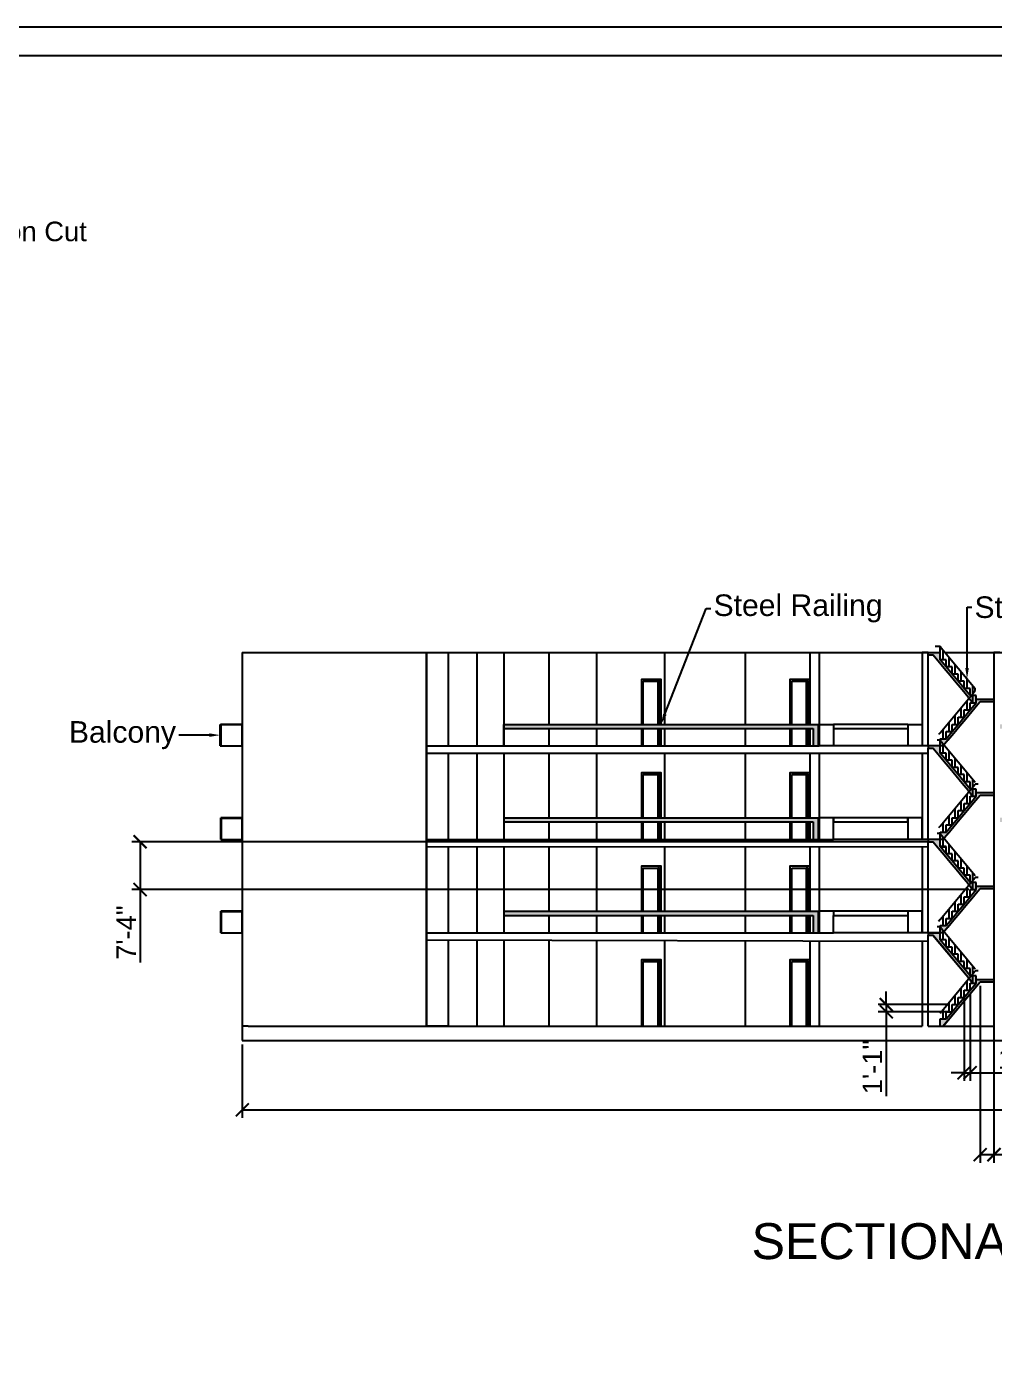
# Model space of a CAD drawing. Header units: inches. Extents: x -24938 to -15053, y -9405 to -790.
# Drawn here: x -19982 to -18201, y -3254 to -790 of the extents above; entities that cross this region are included whole.
import ezdxf
from ezdxf import colors
from ezdxf.entities.mleader import LeaderData, LeaderLine
from ezdxf.math import Vec2, Vec3

# ---------------------------------------------------------------- set-up
doc = ezdxf.new("R2010")
doc.units = ezdxf.units.IN
for name, color, linetype in [('dimension', 10, 'Continuous'), ('doors', 40, 'Continuous'), ('steel', 90, 'Continuous'), ('window', 132, 'Continuous')]:
    doc.layers.add(name, color=color, linetype=linetype)
doc.styles.get("Standard").update_dxf_attribs({"font": 'arial.ttf', "height": 36})
doc.dimstyles.new('ISO-25', dxfattribs={"dimscale": 12, "dimtxt": 2.5, "dimasz": 2, "dimexe": 1.25, "dimexo": 0.625, "dimtad": 1, "dimdec": 0, "dimlunit": 4, "dimtxsty": 'Standard', "dimblk": 'ARCHTICK', "dimcen": 2.5, "dimadec": 0, "dimazin": 0, "dimtfac": 1, "dimtdec": 0, "dimtmove": 0, "dimatfit": 3, "dimldrblk": 'ARCHTICK', "dimfxl": 1, "dimarcsym": 0})

# ---------------------------------------------------------------- blocks, each defined once
blk = doc.blocks.new('_ArchTick')
at = {"color": 0, "linetype": 'ByBlock', "const_width": 0.15}
blk.add_lwpolyline([(-0.5, -0.5), (0.5, 0.5)], dxfattribs=at)
blk = doc.blocks.new('*D50')
at = {"layer": 'Defpoints', "color": 0, "transparency": 16777216}
for p in [(-19585.5, -2655.9), (-16178.2, -2655.9), (-16178.2, -2783.5)]:
    blk.add_point(p, dxfattribs=at)
at = {"layer": 'dimension', "color": 0, "lineweight": -2, "transparency": 16777216}
for p, q in [((-19585.5, -2663.4), (-19585.5, -2798.5)), ((-16178.2, -2663.4), (-16178.2, -2798.5)), ((-19585.5, -2783.5), (-16178.2, -2783.5))]:
    blk.add_line(p, q, dxfattribs=at)
at = {"layer": 'dimension', "color": 0, "lineweight": -2, "transparency": 16777216, "xscale": 24, "yscale": 24, "zscale": 24, "rotation": 180}
blk.add_blockref('_ArchTick', (-19585.5, -2783.5), dxfattribs=at)
at = {"layer": 'dimension', "color": 0, "lineweight": -2, "transparency": 16777216, "xscale": 24, "yscale": 24, "zscale": 24}
blk.add_blockref('_ArchTick', (-16178.2, -2783.5), dxfattribs=at)
at = {"layer": 'dimension', "color": 0, "transparency": 16777216, "insert": (-17881.9, -2757.6), "char_height": 36, "attachment_point": 5}
blk.add_mtext('283\'-11"', dxfattribs=at)
blk = doc.blocks.new('*D57')
at = {"layer": 'Defpoints', "color": 0, "transparency": 16777216}
for p in [(-18256.6, -2563.4), (-18245.6, -2563.4), (-18245.6, -2715.2)]:
    blk.add_point(p, dxfattribs=at)
at = {"layer": 'dimension', "color": 0, "lineweight": -2, "transparency": 16777216}
for p, q in [((-18256.6, -2570.9), (-18256.6, -2730.2)), ((-18245.6, -2570.9), (-18245.6, -2730.2)), ((-18256.6, -2715.2), (-18280.6, -2715.2)), ((-18256.6, -2715.2), (-18245.6, -2715.2)), ((-18245.6, -2715.2), (-18116.6, -2715.2))]:
    blk.add_line(p, q, dxfattribs=at)
at = {"layer": 'dimension', "color": 0, "lineweight": -2, "transparency": 16777216, "xscale": 24, "yscale": 24, "zscale": 24}
blk.add_blockref('_ArchTick', (-18256.6, -2715.2), dxfattribs=at)
at = {"layer": 'dimension', "color": 0, "lineweight": -2, "transparency": 16777216, "xscale": 24, "yscale": 24, "zscale": 24, "rotation": 180}
blk.add_blockref('_ArchTick', (-18245.6, -2715.2), dxfattribs=at)
at = {"layer": 'dimension', "color": 0, "transparency": 16777216, "insert": (-18157.1, -2689.7), "char_height": 36, "attachment_point": 5}
blk.add_mtext('11"', dxfattribs=at)
blk = doc.blocks.new('*D58')
at = {"layer": 'Defpoints', "color": 0, "transparency": 16777216}
for p in [(-18399.8, -2603), (-18278.6, -2589.8), (-18278.6, -2603)]:
    blk.add_point(p, dxfattribs=at)
at = {"layer": 'dimension', "color": 0, "lineweight": -2, "transparency": 16777216}
for p, q in [((-18399.8, -2589.8), (-18399.8, -2565.8)), ((-18286.1, -2589.8), (-18414.8, -2589.8)), ((-18286.1, -2603), (-18414.8, -2603)), ((-18399.8, -2589.8), (-18399.8, -2603)), ((-18399.8, -2603), (-18399.8, -2758.4))]:
    blk.add_line(p, q, dxfattribs=at)
at = {"layer": 'dimension', "color": 0, "lineweight": -2, "transparency": 16777216, "xscale": 24, "yscale": 24, "zscale": 24}
for p, rotation in [((-18399.8, -2589.8), 270), ((-18399.8, -2603), 90)]:
    blk.add_blockref('_ArchTick', p, dxfattribs=dict(at, rotation=rotation))
at = {"layer": 'dimension', "color": 0, "transparency": 16777216, "insert": (-18425.4, -2704.7), "char_height": 36, "attachment_point": 5, "rotation": 90}
blk.add_mtext('1\'-1"', dxfattribs=at)
blk = doc.blocks.new('*D59')
at = {"layer": 'Defpoints', "color": 0, "transparency": 16777216}
for p in [(-18227, -2547.9), (-18201.5, -2547.9), (-18201.5, -2866)]:
    blk.add_point(p, dxfattribs=at)
at = {"layer": 'dimension', "color": 0, "lineweight": -2, "transparency": 16777216}
for p, q in [((-18227, -2555.4), (-18227, -2881)), ((-18201.5, -2555.4), (-18201.5, -2881)), ((-18227, -2866), (-18201.5, -2866)), ((-18201.5, -2866), (-18066.2, -2866))]:
    blk.add_line(p, q, dxfattribs=at)
at = {"layer": 'dimension', "color": 0, "lineweight": -2, "transparency": 16777216, "xscale": 24, "yscale": 24, "zscale": 24, "rotation": 180}
blk.add_blockref('_ArchTick', (-18227, -2866), dxfattribs=at)
at = {"layer": 'dimension', "color": 0, "lineweight": -2, "transparency": 16777216, "xscale": 24, "yscale": 24, "zscale": 24}
blk.add_blockref('_ArchTick', (-18201.5, -2866), dxfattribs=at)
at = {"layer": 'dimension', "color": 0, "transparency": 16777216, "insert": (-18121.9, -2840.4), "char_height": 36, "attachment_point": 5}
blk.add_mtext('2\'-1"', dxfattribs=at)
blk = doc.blocks.new('*D60')
at = {"layer": 'Defpoints', "color": 0, "transparency": 16777216}
for p in [(-18313.8, -2290.1), (-19773.8, -2378.2), (-18240.1, -2378.2)]:
    blk.add_point(p, dxfattribs=at)
at = {"layer": 'dimension', "color": 0, "lineweight": -2, "transparency": 16777216}
for p, q in [((-18321.3, -2290.1), (-19788.8, -2290.1)), ((-19773.8, -2290.1), (-19773.8, -2378.2)), ((-18247.6, -2378.2), (-19788.8, -2378.2)), ((-19773.8, -2378.2), (-19773.8, -2512.6))]:
    blk.add_line(p, q, dxfattribs=at)
at = {"layer": 'dimension', "color": 0, "lineweight": -2, "transparency": 16777216, "xscale": 24, "yscale": 24, "zscale": 24}
for p, rotation in [((-19773.8, -2290.1), 90), ((-19773.8, -2378.2), 270)]:
    blk.add_blockref('_ArchTick', p, dxfattribs=dict(at, rotation=rotation))
at = {"layer": 'dimension', "color": 0, "transparency": 16777216, "insert": (-19799.3, -2457.4), "char_height": 36, "attachment_point": 5, "rotation": 90}
blk.add_mtext('7\'-4"', dxfattribs=at)

msp = doc.modelspace()

# ---------------------------------------------------------------- hatches: boundary and pattern name
at = {"layer": 'Defpoints'}
h = msp.add_hatch(dxfattribs=at)
h.set_pattern_fill('AR-CONC', color=256, scale=0.027551)
h.set_pattern_definition([(50, (-29749.3656, 1935.345), (5.0192951, -0.4391312), [0.5248387, -5.7732261]), (355, (-29749.3656, 1935.345), (-0.970977, 5.2637288), [0.419871, -4.618597]), (100.451445, (-29748.9474, 1935.3085), (4.048318, 4.8245974), [0.4460443, -4.9064913]), (46.1842, (-29749.3656, 1936.7446), (7.4683875, -1.158291), [0.787258, -8.659839]), (96.63556, (-29748.743, 1936.648), (6.540624, 6.8167357), [0.6690667, -7.3597436]), (351.18415, (-29749.366, 1936.745), (6.540624, 6.8167357), [0.6298056, -6.927864]), (21, (-29748.666, 1936.3947), (4.1770659, -2.8174665), [0.5248387, -5.7732261]), (326, (-29748.666, 1936.3947), (1.7026823, 5.0744871), [0.419871, -4.618581]), (71.451445, (-29748.3178, 1936.16), (5.8797483, 2.2570206), [0.4460443, -4.9064828]), (37.5, (-29749.3656, 1935.345), (0.08509284, 2.3295412), [0, -4.5625981, 0, -4.6885594, 0, -4.6360755]), (7.5, (-29749.3656, 1935.345), (1.8409211, 2.76003394), [0, -2.67317864, 0, -4.45763036, 0, -1.7669571]), (327.5, (-29750.9261, 1935.345), (3.7356009, -0.15783028), [0, -1.74946246, 0, -5.4583229, 0, -7.2427746]), (317.5, (-29751.626, 1935.345), (4.0810463, 0.7005148), [0, -2.2743012, 0, -3.6248862, 0, -5.1434196])])
h.paths.add_polyline_path([(-18264.2, -2076.9), (-18253.2, -2063.7), (-18242.2, -2050.4), (-18231.2, -2037.2), (-18227, -2032.2), (-18201.5, -2032.2), (-18201.5, -2027.8), (-18234.5, -2027.8), (-18234.5, -2034.4), (-18245.6, -2047.6), (-18256.6, -2060.8), (-18267.6, -2074.1), (-18278.6, -2087.3), (-18289.6, -2100.5), (-18300.7, -2100.5), (-18300.7, -2113.7), (-18294.9, -2113.7), (-18286.3, -2103.3), (-18275.2, -2090.1)])
h.paths.add_polyline_path([(-18300.7, -2113.7), (-18322.8, -2113.7), (-18322.8, -2118.2), (-18313.8, -2118.2), (-18304.1, -2129.8), (-18293, -2143), (-18282, -2156.2), (-18271, -2169.5), (-18260, -2182.7), (-18249, -2195.9), (-18240.3, -2206.3), (-18234.5, -2206.3), (-18234.5, -2199.7), (-18234.5, -2193.1), (-18245.6, -2193.1), (-18256.6, -2179.9), (-18267.6, -2166.6), (-18278.6, -2153.4), (-18289.6, -2140.2), (-18300.7, -2127)])
h.paths.add_polyline_path([(-18289.6, -1968.3), (-18300.7, -1955.1), (-18300.7, -1941.8), (-18322.8, -1941.8), (-18322.8, -1946.2), (-18313.8, -1946.2), (-18304.1, -1957.9), (-18293, -1971.1), (-18282, -1984.3), (-18271, -1997.5), (-18260, -2010.8), (-18249, -2024), (-18240.3, -2034.4), (-18234.5, -2034.4), (-18234.5, -2027.8), (-18234.5, -2021.2), (-18245.6, -2021.2), (-18256.6, -2007.9), (-18267.6, -1994.7), (-18278.6, -1981.5)])
h.paths.add_polyline_path([(-18264.2, -2248.8), (-18253.2, -2235.6), (-18242.2, -2222.4), (-18231.2, -2209.1), (-18227, -2204.1), (-18201.5, -2204.1), (-18201.5, -2199.7), (-18234.5, -2199.7), (-18234.5, -2206.3), (-18245.6, -2219.5), (-18256.6, -2232.8), (-18267.6, -2246), (-18278.6, -2259.2), (-18289.6, -2272.4), (-18300.7, -2272.4), (-18300.7, -2285.7), (-18294.9, -2285.7), (-18286.3, -2275.3), (-18275.2, -2262)])
h.paths.add_polyline_path([(-18289.6, -2312.1), (-18300.7, -2298.9), (-18300.7, -2285.7), (-18322.8, -2285.7), (-18322.8, -2290.1), (-18313.8, -2290.1), (-18304.1, -2301.7), (-18293, -2314.9), (-18282, -2328.2), (-18271, -2341.4), (-18260, -2354.6), (-18249, -2367.8), (-18240.3, -2378.2), (-18234.5, -2378.2), (-18234.5, -2371.6), (-18234.5, -2365), (-18245.6, -2365), (-18256.6, -2351.8), (-18267.6, -2338.6), (-18278.6, -2325.3)])
h.paths.add_polyline_path([(-18253.2, -2407.5), (-18242.2, -2394.3), (-18231.2, -2381.1), (-18227, -2376), (-18201.5, -2376), (-18201.5, -2371.6), (-18234.5, -2371.6), (-18234.5, -2378.2), (-18245.6, -2391.5), (-18256.6, -2404.7), (-18267.6, -2417.9), (-18278.6, -2431.1), (-18289.6, -2444.4), (-18300.7, -2444.4), (-18300.7, -2457.6), (-18294.9, -2457.6), (-18286.3, -2447.2), (-18275.2, -2433.9), (-18264.2, -2420.7)])
h.paths.add_polyline_path([(-18278.6, -2497.2), (-18289.6, -2484), (-18300.7, -2470.8), (-18300.7, -2457.6), (-18322.8, -2457.6), (-18322.8, -2462), (-18313.8, -2462), (-18304.1, -2473.6), (-18293, -2486.8), (-18282, -2500.1), (-18271, -2513.3), (-18260, -2526.5), (-18249, -2539.7), (-18240.3, -2550.1), (-18234.5, -2550.1), (-18234.5, -2543.5), (-18234.5, -2536.9), (-18245.6, -2536.9), (-18256.6, -2523.7), (-18267.6, -2510.5)])
h.paths.add_polyline_path([(-18253.2, -2579.4), (-18242.2, -2566.2), (-18231.2, -2553), (-18227, -2547.9), (-18201.5, -2547.9), (-18201.5, -2543.5), (-18234.5, -2543.5), (-18234.5, -2550.1), (-18245.6, -2563.4), (-18256.6, -2576.6), (-18267.6, -2589.8), (-18278.6, -2603), (-18289.6, -2616.3), (-18300.7, -2616.3), (-18300.7, -2629.5), (-18294.9, -2629.5), (-18286.3, -2619.1), (-18275.2, -2605.9), (-18264.2, -2592.6)])
at = {"layer": 'steel'}
h = msp.add_hatch(color=256, dxfattribs=at)
h.dxf.hatch_style = 1
h.paths.add_polyline_path([(-18525.4, -2074.1), (-19104, -2074.1), (-19104, -2081.8), (-18534.2, -2081.8), (-18534.2, -2113.7), (-18525.4, -2113.7)])
h.paths.add_polyline_path([(-18525.4, -2246), (-19104, -2246), (-19104, -2253.7), (-18534.2, -2253.7), (-18534.2, -2285.7), (-18525.4, -2285.7)])
h.paths.add_polyline_path([(-18525.4, -2417.9), (-19104, -2417.9), (-19104, -2425.6), (-18534.2, -2425.6), (-18534.2, -2457.6), (-18525.4, -2457.6)])
h.paths.add_polyline_path([(-17377.2, -2246), (-17502.9, -2246), (-18190.5, -2246), (-18190.5, -2253.7), (-17502.9, -2253.7), (-17384.9, -2253.7), (-17384.9, -2285.7), (-17377.2, -2285.7)])
h.paths.add_polyline_path([(-17377.2, -2074.1), (-17502.9, -2074.1), (-18190.5, -2074.1), (-18190.5, -2081.8), (-17502.9, -2081.8), (-17384.9, -2081.8), (-17384.9, -2113.7), (-17377.2, -2113.7)])
h.paths.add_polyline_path([(-16670.8, -2074.1), (-17249.4, -2074.1), (-17249.4, -2113.7), (-17240.6, -2113.7), (-17240.6, -2081.8), (-16670.8, -2081.8)])
h.paths.add_polyline_path([(-16670.8, -2246), (-17249.4, -2246), (-17249.4, -2285.7), (-17240.6, -2285.7), (-17240.6, -2253.7), (-16670.8, -2253.7)])
h.paths.add_polyline_path([(-16670.8, -2417.9), (-17249.4, -2417.9), (-17249.4, -2457.6), (-17240.6, -2457.6), (-17240.6, -2425.6), (-16670.8, -2425.6)])

# ---------------------------------------------------------------- linework, layer by layer
at = {"linetype": 'ByBlock'}
msp.add_lwpolyline([(-24938.1, -790.3), (-15052.9, -790.3), (-15052.9, -9404.8), (-24938.1, -9404.8)], close=True, dxfattribs=at)
msp.add_lwpolyline([(-24885.4, -7370.3), (-24885.4, -853.6, -0.414214), (-24874.8, -843), (-15116.2, -843, -0.414214), (-15105.7, -853.6), (-15105.7, -7370.3, -0.414214), (-15116.2, -7380.8), (-24874.8, -7380.8, -0.414214)], format="xyb", close=True, dxfattribs=at)
at = {"layer": 'Defpoints'}
for p, q in [((-19585.5, -1941.8), (-19585.5, -2655.9)), ((-19585.5, -1941.8), (-19574.5, -1941.8)), ((-19585.5, -1941.8), (-18525.4, -1941.8)), ((-19574.5, -1941.8), (-19561.3, -1941.8)), ((-19246.1, -1941.8), (-19246.1, -2629.5)), ((-19246.1, -1941.8), (-19206.4, -1941.8)), ((-19246.1, -2629.5), (-19246.1, -1941.8)), ((-19206.4, -1941.8), (-19206.4, -2113.7)), ((-19153.5, -1941.8), (-19153.5, -2113.7)), ((-19104, -1941.8), (-19104, -2113.7)), ((-19021.3, -1941.8), (-19021.3, -2074.1)), ((-18933.1, -1941.8), (-18933.1, -2074.1)), ((-18814.1, -1941.8), (-18807.5, -1941.8)), ((-18807.5, -2074.1), (-18807.5, -1941.8)), ((-18807.5, -1941.8), (-18659.8, -1941.8)), ((-18659.8, -1941.8), (-18659.8, -2074.1)), ((-18659.8, -1941.8), (-18577.2, -1941.8)), ((-18540.8, -1941.8), (-18540.8, -2074.1)), ((-18525.4, -1941.8), (-18523.2, -1941.8)), ((-18523.2, -1941.8), (-18523.2, -2113.7)), ((-18523.2, -1941.8), (-18300.7, -1941.8)), ((-18322.8, -1941.8), (-18333.8, -1941.8)), ((-18333.8, -1941.8), (-18333.8, -2113.7)), ((-18322.8, -2113.7), (-18322.8, -1941.8)), ((-18300.7, -1931), (-18309.7, -1931)), ((-18300.7, -1941.8), (-18300.7, -1931)), ((-18298.5, -1933.5), (-18300.7, -1931)), ((-18300.7, -1955.1), (-18300.7, -1941.8)), ((-18298.5, -1933.5), (-18236, -2008.3)), ((-18295.2, -1955.1), (-18295.2, -1937.6)), ((-18291.6, -1941.8), (-17250.5, -1941.8)), ((-18190.5, -1941.8), (-18201.5, -1941.8)), ((-18201.5, -1941.8), (-18201.5, -2027.8)), ((-18322.8, -1946.2), (-18313.8, -1946.2)), ((-18304.1, -1957.9), (-18313.8, -1946.2)), ((-18293, -1971.1), (-18304.1, -1957.9)), ((-18289.6, -1955.1), (-18300.7, -1955.1)), ((-18289.6, -1968.3), (-18300.7, -1955.1)), ((-18289.6, -1968.3), (-18289.6, -1955.1)), ((-18289.6, -1968.3), (-18289.6, -1955.1)), ((-18278.6, -1968.3), (-18289.6, -1968.3)), ((-18278.6, -1981.5), (-18289.6, -1968.3)), ((-18284.1, -1968.3), (-18284.1, -1950.7)), ((-18278.6, -1981.5), (-18278.6, -1968.3)), ((-18278.6, -1981.5), (-18278.6, -1968.3)), ((-18273.1, -1981.5), (-18273.1, -1963.9)), ((-18282, -1984.3), (-18293, -1971.1)), ((-18271, -1997.5), (-18282, -1984.3)), ((-18267.6, -1981.5), (-18278.6, -1981.5)), ((-18267.6, -1994.7), (-18278.6, -1981.5)), ((-18267.6, -1994.7), (-18267.6, -1981.5)), ((-18267.6, -1994.7), (-18267.6, -1981.5)), ((-18256.6, -1994.7), (-18267.6, -1994.7)), ((-18256.6, -2007.9), (-18267.6, -1994.7)), ((-18262.1, -1994.7), (-18262.1, -1977.1)), ((-18256.6, -2007.9), (-18256.6, -1994.7)), ((-18256.6, -2007.9), (-18256.6, -1994.7)), ((-18251.1, -2007.9), (-18251.1, -1990.3)), ((-18300.7, -2089.6), (-18242.2, -2019.5)), ((-18260, -2010.8), (-18271, -1997.5)), ((-18249, -2024), (-18260, -2010.8)), ((-18245.6, -2007.9), (-18256.6, -2007.9)), ((-18245.6, -2021.2), (-18256.6, -2007.9)), ((-18245.6, -2021.2), (-18245.6, -2007.9)), ((-18245.6, -2021.2), (-18245.6, -2007.9)), ((-18242.2, -2019.5), (-18236, -2012)), ((-18240.3, -2021.2), (-18240.3, -2003.2)), ((-18240.3, -2034.4), (-18240.3, -2017.2)), ((-18236, -2012), (-18236, -2008.3)), ((-18262.1, -2060.8), (-18262.1, -2043.4)), ((-18251.1, -2047.6), (-18251.1, -2030.1)), ((-18249, -2024), (-18240.3, -2034.4)), ((-18234.5, -2021.2), (-18245.6, -2021.2)), ((-18245.6, -2047.6), (-18245.6, -2034.4)), ((-18245.6, -2047.6), (-18245.6, -2034.4)), ((-18245.6, -2034.4), (-18234.5, -2034.4)), ((-18245.6, -2047.6), (-18234.5, -2034.4)), ((-18242.2, -2050.4), (-18231.2, -2037.2)), ((-18234.5, -2034.4), (-18234.5, -2021.2)), ((-18234.5, -2027.8), (-18234.5, -2021.2)), ((-18234.5, -2034.4), (-18234.5, -2027.8)), ((-18234.5, -2027.8), (-18201.5, -2027.8)), ((-18231.2, -2037.2), (-18227, -2032.2)), ((-18227, -2032.2), (-18201.5, -2032.2)), ((-18201.5, -2027.8), (-18201.5, -2032.2)), ((-18201.5, -2032.2), (-18201.5, -2199.7)), ((-18273.1, -2074.1), (-18273.1, -2056.6)), ((-18267.6, -2074.1), (-18267.6, -2060.8)), ((-18267.6, -2074.1), (-18267.6, -2060.8)), ((-18267.6, -2060.8), (-18256.6, -2060.8)), ((-18267.6, -2074.1), (-18256.6, -2060.8)), ((-18264.2, -2076.9), (-18253.2, -2063.7)), ((-18256.6, -2060.8), (-18256.6, -2047.6)), ((-18256.6, -2060.8), (-18256.6, -2047.6)), ((-18256.6, -2047.6), (-18245.6, -2047.6)), ((-18256.6, -2060.8), (-18245.6, -2047.6)), ((-18253.2, -2063.7), (-18242.2, -2050.4)), ((-19625.2, -2075.2), (-19625.2, -2113.7)), ((-19021.3, -2081.8), (-19021.3, -2113.7)), ((-18933.1, -2081.8), (-18933.1, -2113.7)), ((-18807.5, -2113.7), (-18807.5, -2081.8)), ((-18659.8, -2081.8), (-18659.8, -2113.7)), ((-18540.8, -2081.8), (-18540.8, -2113.7)), ((-18523.2, -2074.1), (-18496.7, -2074.1)), ((-18523.2, -2074.1), (-18496.7, -2074.1)), ((-18523.2, -2113.7), (-18523.2, -2074.1)), ((-18496.7, -2074.1), (-18496.7, -2113.7)), ((-18360.2, -2074.1), (-18333.8, -2074.1)), ((-18360.2, -2074.1), (-18333.8, -2074.1)), ((-18360.2, -2074.1), (-18360.2, -2113.7)), ((-18333.8, -2074.1), (-18333.8, -2113.7)), ((-18300.7, -2089.6), (-18303.4, -2092.9)), ((-18295.2, -2100.5), (-18295.2, -2083)), ((-18289.6, -2100.5), (-18289.6, -2087.3)), ((-18289.6, -2100.5), (-18289.6, -2087.3)), ((-18289.6, -2087.3), (-18278.6, -2087.3)), ((-18289.6, -2100.5), (-18278.6, -2087.3)), ((-18286.3, -2103.3), (-18275.2, -2090.1)), ((-18284.1, -2087.3), (-18284.1, -2069.8)), ((-18278.6, -2087.3), (-18278.6, -2074.1)), ((-18278.6, -2087.3), (-18278.6, -2074.1)), ((-18278.6, -2074.1), (-18267.6, -2074.1)), ((-18278.6, -2087.3), (-18267.6, -2074.1)), ((-18275.2, -2090.1), (-18264.2, -2076.9)), ((-19626.3, -2113.7), (-19625.2, -2113.7)), ((-19625.2, -2113.7), (-19585.5, -2113.7)), ((-19625.2, -2113.7), (-19585.5, -2113.7)), ((-19246.1, -2113.7), (-18523.2, -2113.7)), ((-19246.1, -2113.7), (-19246.1, -2127)), ((-18496.7, -2113.7), (-18523.2, -2113.7)), ((-18294.9, -2113.7), (-18496.7, -2113.7)), ((-18322.8, -2113.7), (-18322.8, -2118.2)), ((-18322.8, -2118.2), (-18313.8, -2118.2)), ((-18322.8, -2285.7), (-18322.8, -2118.2)), ((-18304.1, -2129.8), (-18313.8, -2118.2)), ((-18300.7, -2102.9), (-18306, -2102.9)), ((-18300.7, -2113.7), (-18300.7, -2100.5)), ((-18300.7, -2100.5), (-18289.6, -2100.5)), ((-18298.5, -2105.4), (-18300.7, -2102.9)), ((-18300.7, -2127), (-18300.7, -2113.7)), ((-18298.5, -2105.4), (-18236, -2180.2)), ((-18295.2, -2127), (-18295.2, -2109.5)), ((-18286.3, -2103.3), (-18294.9, -2113.7)), ((-19246.1, -2127), (-18322.8, -2126.8)), ((-19206.4, -2127), (-19206.4, -2285.7)), ((-19153.5, -2127), (-19153.5, -2285.7)), ((-19104, -2126.9), (-19104, -2285.7)), ((-19021.3, -2126.9), (-19021.3, -2246)), ((-18933.1, -2126.9), (-18933.1, -2246)), ((-18807.5, -2246), (-18807.5, -2126.9)), ((-18659.8, -2126.9), (-18659.8, -2246)), ((-18540.8, -2126.9), (-18540.8, -2246)), ((-18523.2, -2126.9), (-18523.2, -2285.7)), ((-18333.8, -2126.8), (-18333.8, -2285.7)), ((-18293, -2143), (-18304.1, -2129.8)), ((-18289.6, -2127), (-18300.7, -2127)), ((-18289.6, -2140.2), (-18300.7, -2127)), ((-18282, -2156.2), (-18293, -2143)), ((-18289.6, -2140.2), (-18289.6, -2127)), ((-18289.6, -2140.2), (-18289.6, -2127)), ((-18278.6, -2140.2), (-18289.6, -2140.2)), ((-18278.6, -2153.4), (-18289.6, -2140.2)), ((-18284.1, -2140.2), (-18284.1, -2122.7)), ((-18278.6, -2153.4), (-18278.6, -2140.2)), ((-18278.6, -2153.4), (-18278.6, -2140.2)), ((-18273.1, -2153.4), (-18273.1, -2135.8)), ((-18271, -2169.5), (-18282, -2156.2)), ((-18267.6, -2153.4), (-18278.6, -2153.4)), ((-18267.6, -2166.6), (-18278.6, -2153.4)), ((-18267.6, -2166.6), (-18267.6, -2153.4)), ((-18267.6, -2166.6), (-18267.6, -2153.4)), ((-18256.6, -2166.6), (-18267.6, -2166.6)), ((-18256.6, -2179.9), (-18267.6, -2166.6)), ((-18262.1, -2166.6), (-18262.1, -2149)), ((-18256.6, -2179.9), (-18256.6, -2166.6)), ((-18256.6, -2179.9), (-18256.6, -2166.6)), ((-18251.1, -2179.9), (-18251.1, -2162.2)), ((-18300.7, -2261.6), (-18242.2, -2191.4)), ((-18260, -2182.7), (-18271, -2169.5)), ((-18249, -2195.9), (-18260, -2182.7)), ((-18245.6, -2179.9), (-18256.6, -2179.9)), ((-18245.6, -2193.1), (-18256.6, -2179.9)), ((-18245.6, -2193.1), (-18245.6, -2179.9)), ((-18245.6, -2193.1), (-18245.6, -2179.9)), ((-18242.2, -2191.4), (-18236, -2184)), ((-18240.3, -2193.1), (-18240.3, -2175.1)), ((-18240.3, -2206.3), (-18240.3, -2189.1)), ((-18230.7, -2184), (-18236, -2184)), ((-18262.1, -2232.8), (-18262.1, -2215.3)), ((-18251.1, -2219.5), (-18251.1, -2202.1)), ((-18249, -2195.9), (-18240.3, -2206.3)), ((-18234.5, -2193.1), (-18245.6, -2193.1)), ((-18245.6, -2219.5), (-18245.6, -2206.3)), ((-18245.6, -2219.5), (-18245.6, -2206.3)), ((-18245.6, -2206.3), (-18234.5, -2206.3)), ((-18245.6, -2219.5), (-18234.5, -2206.3)), ((-18242.2, -2222.4), (-18231.2, -2209.1)), ((-18234.5, -2206.3), (-18234.5, -2193.1)), ((-18234.5, -2199.7), (-18234.5, -2193.1)), ((-18234.5, -2206.3), (-18234.5, -2199.7)), ((-18234.5, -2199.7), (-18201.5, -2199.7)), ((-18231.2, -2209.1), (-18227, -2204.1)), ((-18227, -2204.1), (-18201.5, -2204.1)), ((-18201.5, -2199.7), (-18201.5, -2204.1)), ((-18201.5, -2204.1), (-18201.5, -2371.6)), ((-18273.1, -2246), (-18273.1, -2228.5)), ((-18267.6, -2246), (-18267.6, -2232.8)), ((-18267.6, -2246), (-18267.6, -2232.8)), ((-18267.6, -2232.8), (-18256.6, -2232.8)), ((-18267.6, -2246), (-18256.6, -2232.8)), ((-18264.2, -2248.8), (-18253.2, -2235.6)), ((-18256.6, -2232.8), (-18256.6, -2219.5)), ((-18256.6, -2232.8), (-18256.6, -2219.5)), ((-18256.6, -2219.5), (-18245.6, -2219.5)), ((-18256.6, -2232.8), (-18245.6, -2219.5)), ((-18253.2, -2235.6), (-18242.2, -2222.4)), ((-19625.2, -2246), (-19625.2, -2285.7)), ((-19021.3, -2253.7), (-19021.3, -2285.7)), ((-18933.1, -2253.7), (-18933.1, -2285.7)), ((-18807.5, -2285.7), (-18807.5, -2253.7)), ((-18659.8, -2253.7), (-18659.8, -2285.7)), ((-18540.8, -2253.7), (-18540.8, -2285.7)), ((-18523.2, -2246), (-18523.2, -2285.7)), ((-18496.7, -2246), (-18523.2, -2246)), ((-18496.7, -2285.7), (-18496.7, -2246)), ((-18333.8, -2246), (-18360.2, -2246)), ((-18360.2, -2246), (-18360.2, -2285.7)), ((-18333.8, -2285.7), (-18333.8, -2246)), ((-18300.7, -2261.6), (-18303.4, -2264.8)), ((-18295.2, -2272.4), (-18295.2, -2254.9)), ((-18289.6, -2272.4), (-18289.6, -2259.2)), ((-18289.6, -2272.4), (-18289.6, -2259.2)), ((-18289.6, -2259.2), (-18278.6, -2259.2)), ((-18289.6, -2272.4), (-18278.6, -2259.2)), ((-18286.3, -2275.3), (-18275.2, -2262)), ((-18284.1, -2259.2), (-18284.1, -2241.7)), ((-18278.6, -2259.2), (-18278.6, -2246)), ((-18278.6, -2259.2), (-18278.6, -2246)), ((-18278.6, -2246), (-18267.6, -2246)), ((-18278.6, -2259.2), (-18267.6, -2246)), ((-18275.2, -2262), (-18264.2, -2248.8)), ((-19625.2, -2285.7), (-19585.5, -2285.7)), ((-19625.2, -2285.7), (-19585.5, -2285.7)), ((-19246.1, -2285.7), (-18523.2, -2285.7)), ((-19246.1, -2285.7), (-19246.1, -2298.9)), ((-18523.2, -2285.7), (-18496.7, -2285.7)), ((-18294.9, -2285.7), (-18496.7, -2285.7)), ((-18322.8, -2285.7), (-18322.8, -2290.1)), ((-18322.8, -2290.1), (-18313.8, -2290.1)), ((-18322.8, -2457.6), (-18322.8, -2290.1)), ((-18304.1, -2301.7), (-18313.8, -2290.1)), ((-18300.7, -2274.8), (-18306, -2274.8)), ((-18300.7, -2285.7), (-18300.7, -2272.4)), ((-18300.7, -2272.4), (-18289.6, -2272.4)), ((-18298.5, -2277.3), (-18300.7, -2274.8)), ((-18298.5, -2277.3), (-18300.7, -2274.8)), ((-18300.7, -2298.9), (-18300.7, -2285.7)), ((-18298.5, -2277.3), (-18236, -2352.2)), ((-18295.2, -2298.9), (-18295.2, -2281.4)), ((-18286.3, -2275.3), (-18294.9, -2285.7)), ((-19246.1, -2298.9), (-18322.8, -2299.2)), ((-19206.4, -2298.9), (-19206.4, -2457.6)), ((-19153.5, -2298.9), (-19153.5, -2457.6)), ((-19104, -2298.9), (-19104, -2457.6)), ((-19021.3, -2299), (-19021.3, -2417.9)), ((-18933.1, -2299), (-18933.1, -2417.9)), ((-18807.5, -2417.9), (-18807.5, -2299)), ((-18659.8, -2299.1), (-18659.8, -2417.9)), ((-18540.8, -2299.1), (-18540.8, -2417.9)), ((-18523.2, -2299.1), (-18523.2, -2457.6)), ((-18333.8, -2299.2), (-18333.8, -2457.6)), ((-18293, -2314.9), (-18304.1, -2301.7)), ((-18289.6, -2298.9), (-18300.7, -2298.9)), ((-18289.6, -2312.1), (-18300.7, -2298.9)), ((-18300.4, -2299.2), (-18289.6, -2299.2)), ((-18282, -2328.2), (-18293, -2314.9)), ((-18289.6, -2312.1), (-18289.6, -2298.9)), ((-18289.6, -2312.1), (-18289.6, -2298.9)), ((-18278.6, -2312.1), (-18289.6, -2312.1)), ((-18278.6, -2325.3), (-18289.6, -2312.1)), ((-18284.1, -2312.1), (-18284.1, -2294.6)), ((-18278.6, -2325.3), (-18278.6, -2312.1)), ((-18278.6, -2325.3), (-18278.6, -2312.1)), ((-18273.1, -2325.3), (-18273.1, -2307.8)), ((-18271, -2341.4), (-18282, -2328.2)), ((-18267.6, -2325.3), (-18278.6, -2325.3)), ((-18267.6, -2338.6), (-18278.6, -2325.3)), ((-18267.6, -2338.6), (-18267.6, -2325.3)), ((-18267.6, -2338.6), (-18267.6, -2325.3)), ((-18256.6, -2338.6), (-18267.6, -2338.6)), ((-18256.6, -2351.8), (-18267.6, -2338.6)), ((-18262.1, -2338.6), (-18262.1, -2320.9)), ((-18256.6, -2351.8), (-18256.6, -2338.6)), ((-18256.6, -2351.8), (-18256.6, -2338.6)), ((-18251.1, -2351.8), (-18251.1, -2334.1)), ((-18300.7, -2433.5), (-18242.2, -2363.3)), ((-18260, -2354.6), (-18271, -2341.4)), ((-18249, -2367.8), (-18260, -2354.6)), ((-18245.6, -2351.8), (-18256.6, -2351.8)), ((-18245.6, -2365), (-18256.6, -2351.8)), ((-18245.6, -2365), (-18245.6, -2351.8)), ((-18245.6, -2365), (-18245.6, -2351.8)), ((-18242.2, -2363.3), (-18236, -2355.9)), ((-18240.3, -2365), (-18240.3, -2347)), ((-18240.3, -2378.2), (-18240.3, -2361)), ((-18230.7, -2355.9), (-18236, -2355.9)), ((-18262.1, -2404.7), (-18262.1, -2387.2)), ((-18251.1, -2391.5), (-18251.1, -2374)), ((-18249, -2367.8), (-18240.3, -2378.2)), ((-18234.5, -2365), (-18245.6, -2365)), ((-18245.6, -2391.5), (-18245.6, -2378.2)), ((-18245.6, -2391.5), (-18245.6, -2378.2)), ((-18245.6, -2378.2), (-18234.5, -2378.2)), ((-18245.6, -2391.5), (-18234.5, -2378.2)), ((-18242.2, -2394.3), (-18231.2, -2381.1)), ((-18234.5, -2378.2), (-18234.5, -2365)), ((-18234.5, -2371.6), (-18234.5, -2365)), ((-18234.5, -2378.2), (-18234.5, -2371.6)), ((-18234.5, -2371.6), (-18201.5, -2371.6)), ((-18231.2, -2381.1), (-18227, -2376)), ((-18227, -2376), (-18201.5, -2376)), ((-18201.5, -2371.6), (-18201.5, -2376)), ((-18201.5, -2376), (-18201.5, -2543.5)), ((-18284.1, -2431.1), (-18284.1, -2413.6)), ((-18273.1, -2417.9), (-18273.1, -2400.4)), ((-18267.6, -2417.9), (-18267.6, -2404.7)), ((-18267.6, -2417.9), (-18267.6, -2404.7)), ((-18267.6, -2404.7), (-18256.6, -2404.7)), ((-18267.6, -2417.9), (-18256.6, -2404.7)), ((-18264.2, -2420.7), (-18253.2, -2407.5)), ((-18256.6, -2404.7), (-18256.6, -2391.5)), ((-18256.6, -2404.7), (-18256.6, -2391.5)), ((-18256.6, -2391.5), (-18245.6, -2391.5)), ((-18256.6, -2404.7), (-18245.6, -2391.5)), ((-18253.2, -2407.5), (-18242.2, -2394.3)), ((-19625.2, -2417.9), (-19625.2, -2457.6)), ((-19021.3, -2425.6), (-19021.3, -2457.6)), ((-18933.1, -2425.6), (-18933.1, -2457.6)), ((-18807.5, -2457.6), (-18807.5, -2425.6)), ((-18659.8, -2425.6), (-18659.8, -2457.6)), ((-18540.8, -2425.6), (-18540.8, -2457.6)), ((-18523.2, -2417.9), (-18523.2, -2457.6)), ((-18496.7, -2417.9), (-18523.2, -2417.9)), ((-18496.7, -2417.9), (-18496.7, -2425.6)), ((-18496.7, -2457.6), (-18496.7, -2425.6)), ((-18333.8, -2417.9), (-18360.2, -2417.9)), ((-18360.2, -2417.9), (-18360.2, -2425.6)), ((-18360.2, -2425.6), (-18360.2, -2457.6)), ((-18333.8, -2457.6), (-18333.8, -2417.9)), ((-18300.7, -2433.5), (-18303.4, -2436.7)), ((-18295.2, -2444.4), (-18295.2, -2426.9)), ((-18289.6, -2444.4), (-18289.6, -2431.1)), ((-18289.6, -2444.4), (-18289.6, -2431.1)), ((-18289.6, -2431.1), (-18278.6, -2431.1)), ((-18289.6, -2444.4), (-18278.6, -2431.1)), ((-18286.3, -2447.2), (-18275.2, -2433.9)), ((-18278.6, -2431.1), (-18278.6, -2417.9)), ((-18278.6, -2431.1), (-18278.6, -2417.9)), ((-18278.6, -2417.9), (-18267.6, -2417.9)), ((-18278.6, -2431.1), (-18267.6, -2417.9)), ((-18275.2, -2433.9), (-18264.2, -2420.7)), ((-19625.2, -2457.6), (-19585.5, -2457.6)), ((-19625.2, -2457.6), (-19585.5, -2457.6)), ((-19246.1, -2457.6), (-18523.2, -2457.6)), ((-19246.1, -2457.6), (-19246.1, -2470.8)), ((-18523.2, -2457.6), (-18496.7, -2457.6)), ((-18294.9, -2457.6), (-18496.7, -2457.6)), ((-18322.8, -2457.6), (-18300.7, -2457.6)), ((-18322.8, -2457.6), (-18322.8, -2462)), ((-18322.8, -2462), (-18313.8, -2462)), ((-18322.8, -2629.5), (-18322.8, -2462)), ((-18304.1, -2473.6), (-18313.8, -2462)), ((-18313.8, -2462), (-18240.1, -2550.1)), ((-18300.7, -2446.7), (-18306, -2446.7)), ((-18300.7, -2457.6), (-18300.7, -2444.4)), ((-18300.7, -2444.4), (-18289.6, -2444.4)), ((-18298.5, -2449.3), (-18300.7, -2446.7)), ((-18300.7, -2470.8), (-18300.7, -2457.6)), ((-18298.5, -2449.3), (-18236, -2524.1)), ((-18295.2, -2470.8), (-18295.2, -2453.3)), ((-18286.3, -2447.2), (-18294.9, -2457.6)), ((-19246.1, -2470.8), (-18322.8, -2472.9)), ((-19206.4, -2470.9), (-19206.4, -2629.5)), ((-19153.5, -2471), (-19153.5, -2629.5)), ((-19104, -2471.1), (-19104, -2629.5)), ((-19021.3, -2471.3), (-19021.3, -2629.5)), ((-18933.1, -2471.5), (-18933.1, -2629.5)), ((-18807.5, -2629.5), (-18807.5, -2471.8)), ((-18659.8, -2472.1), (-18659.8, -2629.5)), ((-18540.8, -2472.4), (-18540.8, -2629.5)), ((-18523.2, -2472.4), (-18523.2, -2629.5)), ((-18333.8, -2472.8), (-18333.8, -2629.5)), ((-18293, -2486.8), (-18304.1, -2473.6)), ((-18289.6, -2470.8), (-18300.7, -2470.8)), ((-18289.6, -2484), (-18300.7, -2470.8)), ((-18282, -2500.1), (-18293, -2486.8)), ((-18289.6, -2484), (-18289.6, -2470.8)), ((-18289.6, -2484), (-18289.6, -2470.8)), ((-18278.6, -2484), (-18289.6, -2484)), ((-18278.6, -2497.2), (-18289.6, -2484)), ((-18284.1, -2484), (-18284.1, -2466.5)), ((-18278.6, -2497.2), (-18278.6, -2484)), ((-18278.6, -2497.2), (-18278.6, -2484)), ((-18273.1, -2497.2), (-18273.1, -2479.7)), ((-18271, -2513.3), (-18282, -2500.1)), ((-18267.6, -2497.2), (-18278.6, -2497.2)), ((-18267.6, -2510.5), (-18278.6, -2497.2)), ((-18267.6, -2510.5), (-18267.6, -2497.2)), ((-18267.6, -2510.5), (-18267.6, -2497.2)), ((-18256.6, -2510.5), (-18267.6, -2510.5)), ((-18256.6, -2523.7), (-18267.6, -2510.5)), ((-18262.1, -2510.5), (-18262.1, -2492.8)), ((-18256.6, -2523.7), (-18256.6, -2510.5)), ((-18256.6, -2523.7), (-18256.6, -2510.5)), ((-18251.1, -2523.7), (-18251.1, -2506)), ((-18300.7, -2605.4), (-18242.2, -2535.2)), ((-18260, -2526.5), (-18271, -2513.3)), ((-18249, -2539.7), (-18260, -2526.5)), ((-18245.6, -2523.7), (-18256.6, -2523.7)), ((-18245.6, -2536.9), (-18256.6, -2523.7)), ((-18245.6, -2536.9), (-18245.6, -2523.7)), ((-18245.6, -2536.9), (-18245.6, -2523.7)), ((-18234.5, -2536.9), (-18245.6, -2536.9)), ((-18242.2, -2535.2), (-18236, -2527.8)), ((-18240.3, -2536.9), (-18240.3, -2518.9)), ((-18240.3, -2550.1), (-18240.3, -2532.9)), ((-18230.7, -2527.8), (-18236, -2527.8)), ((-18234.5, -2550.1), (-18234.5, -2536.9)), ((-18234.5, -2543.5), (-18234.5, -2536.9)), ((-18294.9, -2629.5), (-18227, -2547.9)), ((-18262.1, -2576.6), (-18262.1, -2559.1)), ((-18251.1, -2563.4), (-18251.1, -2545.9)), ((-18249, -2539.7), (-18240.3, -2550.1)), ((-18245.6, -2563.4), (-18245.6, -2550.1)), ((-18245.6, -2563.4), (-18245.6, -2550.1)), ((-18245.6, -2550.1), (-18234.5, -2550.1)), ((-18245.6, -2563.4), (-18234.5, -2550.1)), ((-18242.2, -2566.2), (-18231.2, -2553)), ((-18234.5, -2550.1), (-18234.5, -2543.5)), ((-18234.5, -2543.5), (-18201.5, -2543.5)), ((-18231.2, -2553), (-18227, -2547.9)), ((-18227, -2547.9), (-18201.5, -2547.9)), ((-18201.5, -2543.5), (-18201.5, -2547.9)), ((-18201.5, -2547.9), (-18201.5, -2629.5)), ((-18284.1, -2603), (-18284.1, -2585.6)), ((-18273.1, -2589.8), (-18273.1, -2572.3)), ((-18267.6, -2589.8), (-18267.6, -2576.6)), ((-18267.6, -2589.8), (-18267.6, -2576.6)), ((-18267.6, -2576.6), (-18256.6, -2576.6)), ((-18267.6, -2589.8), (-18256.6, -2576.6)), ((-18264.2, -2592.6), (-18253.2, -2579.4)), ((-18256.6, -2576.6), (-18256.6, -2563.4)), ((-18256.6, -2576.6), (-18256.6, -2563.4)), ((-18256.6, -2563.4), (-18245.6, -2563.4)), ((-18256.6, -2576.6), (-18245.6, -2563.4)), ((-18253.2, -2579.4), (-18242.2, -2566.2)), ((-18295.2, -2616.3), (-18295.2, -2598.8)), ((-18289.6, -2616.3), (-18289.6, -2603)), ((-18289.6, -2616.3), (-18289.6, -2603)), ((-18289.6, -2603), (-18278.6, -2603)), ((-18289.6, -2616.3), (-18278.6, -2603)), ((-18286.3, -2619.1), (-18275.2, -2605.9)), ((-18278.6, -2603), (-18278.6, -2589.8)), ((-18278.6, -2603), (-18278.6, -2589.8)), ((-18278.6, -2589.8), (-18267.6, -2589.8)), ((-18278.6, -2603), (-18267.6, -2589.8)), ((-18275.2, -2605.9), (-18264.2, -2592.6)), ((-19574.5, -2629.5), (-19585.5, -2629.5)), ((-19574.5, -2629.5), (-18523.2, -2629.5)), ((-19206.4, -2629.5), (-19246.1, -2629.5)), ((-18523.2, -2629.5), (-18360.2, -2629.5)), ((-18360.2, -2629.5), (-18333.8, -2629.5)), ((-18322.8, -2629.5), (-18201.5, -2629.5)), ((-18300.7, -2629.5), (-18300.7, -2616.3)), ((-18300.7, -2616.3), (-18289.6, -2616.3)), ((-18286.3, -2619.1), (-18294.9, -2629.5)), ((-19585.5, -2655.9), (-18523.2, -2655.9)), ((-19585.5, -2655.9), (-19574.5, -2655.9)), ((-19574.5, -2655.9), (-19246.1, -2655.9)), ((-18523.2, -2655.9), (-18360.2, -2655.9)), ((-18360.2, -2655.9), (-16178.2, -2655.9)), ((-18333.8, -2655.9), (-18322.8, -2655.9))]:
    msp.add_line(p, q, dxfattribs=at)
at = {"layer": 'doors'}
for p, q in [((-18847.2, -2113.7), (-18850.5, -2113.7)), ((-18814.1, -2113.7), (-18820.7, -2113.7))]:
    msp.add_line(p, q, dxfattribs=at)
for points in [[(-18814.1, -1994.7), (-18814.1, -1991.4), (-18850.5, -1991.4), (-18850.5, -1994.7)], [(-18850.5, -1994.7), (-18850.5, -2074.1)], [(-18847.2, -2074.1), (-18847.2, -1994.7)], [(-18847.2, -1994.7), (-18817.4, -1994.7)], [(-18817.4, -2074.1), (-18817.4, -1994.7), (-18820.7, -1994.7), (-18820.7, -2074.1)], [(-18817.4, -1994.7), (-18817.4, -2074.1)], [(-18814.1, -2074.1), (-18814.1, -1994.7)], [(-18540.8, -1994.7), (-18540.8, -1991.4), (-18577.2, -1991.4), (-18577.2, -1994.7)], [(-18577.2, -1994.7), (-18577.2, -2074.1)], [(-18573.9, -2074.1), (-18573.9, -1994.7)], [(-18573.9, -1994.7), (-18544.1, -1994.7)], [(-18544.1, -2074.1), (-18544.1, -1994.7), (-18547.4, -1994.7), (-18547.4, -2074.1)], [(-18544.1, -1994.7), (-18544.1, -2074.1)], [(-18540.8, -2074.1), (-18540.8, -1994.7)], [(-18850.5, -2081.8), (-18850.5, -2113.7), (-18847.2, -2113.7), (-18847.2, -2081.8)], [(-18820.7, -2081.8), (-18820.7, -2113.7), (-18817.4, -2113.7), (-18817.4, -2081.8)], [(-18817.4, -2081.8), (-18817.4, -2113.7), (-18814.1, -2113.7), (-18814.1, -2081.8)], [(-18577.2, -2081.8), (-18577.2, -2113.7), (-18573.9, -2113.7), (-18573.9, -2081.8)], [(-18547.4, -2081.8), (-18547.4, -2113.7), (-18544.1, -2113.7), (-18544.1, -2081.8)], [(-18544.1, -2081.8), (-18544.1, -2113.7), (-18540.8, -2113.7), (-18540.8, -2081.8)], [(-18814.1, -2166.6), (-18814.1, -2163.3), (-18850.5, -2163.3), (-18850.5, -2166.6)], [(-18850.5, -2166.6), (-18850.5, -2246)], [(-18847.2, -2246), (-18847.2, -2166.6)], [(-18847.2, -2166.6), (-18817.4, -2166.6)], [(-18817.4, -2246), (-18817.4, -2166.6), (-18820.7, -2166.6), (-18820.7, -2246)], [(-18817.4, -2166.6), (-18817.4, -2246)], [(-18814.1, -2246), (-18814.1, -2166.6)], [(-18540.8, -2166.6), (-18540.8, -2163.3), (-18577.2, -2163.3), (-18577.2, -2166.6)], [(-18577.2, -2166.6), (-18577.2, -2246)], [(-18573.9, -2246), (-18573.9, -2166.6)], [(-18573.9, -2166.6), (-18544.1, -2166.6)], [(-18544.1, -2246), (-18544.1, -2166.6), (-18547.4, -2166.6), (-18547.4, -2246)], [(-18544.1, -2166.6), (-18544.1, -2246)], [(-18540.8, -2246), (-18540.8, -2166.6)], [(-18850.5, -2253.7), (-18850.5, -2285.7), (-18847.2, -2285.7), (-18847.2, -2253.7)], [(-18820.7, -2253.7), (-18820.7, -2285.7), (-18817.4, -2285.7), (-18817.4, -2253.7)], [(-18817.4, -2253.7), (-18817.4, -2285.7), (-18814.1, -2285.7), (-18814.1, -2253.7)], [(-18577.2, -2253.7), (-18577.2, -2285.7), (-18573.9, -2285.7), (-18573.9, -2253.7)], [(-18547.4, -2253.7), (-18547.4, -2285.7), (-18544.1, -2285.7), (-18544.1, -2253.7)], [(-18544.1, -2253.7), (-18544.1, -2285.7), (-18540.8, -2285.7), (-18540.8, -2253.7)], [(-18814.1, -2338.6), (-18814.1, -2335.3), (-18850.5, -2335.3), (-18850.5, -2338.6)], [(-18850.5, -2338.6), (-18850.5, -2417.9)], [(-18847.2, -2417.9), (-18847.2, -2338.6)], [(-18847.2, -2338.6), (-18817.4, -2338.6)], [(-18817.4, -2417.9), (-18817.4, -2338.6), (-18820.7, -2338.6), (-18820.7, -2417.9)], [(-18817.4, -2338.6), (-18817.4, -2417.9)], [(-18814.1, -2417.9), (-18814.1, -2338.6)], [(-18540.8, -2338.6), (-18540.8, -2335.3), (-18577.2, -2335.3), (-18577.2, -2338.6)], [(-18577.2, -2338.6), (-18577.2, -2417.9)], [(-18573.9, -2417.9), (-18573.9, -2338.6)], [(-18573.9, -2338.6), (-18544.1, -2338.6)], [(-18544.1, -2417.9), (-18544.1, -2338.6), (-18547.4, -2338.6), (-18547.4, -2417.9)], [(-18544.1, -2338.6), (-18544.1, -2417.9)], [(-18540.8, -2417.9), (-18540.8, -2338.6)], [(-18850.5, -2425.6), (-18850.5, -2457.6), (-18847.2, -2457.6), (-18847.2, -2425.6)], [(-18820.7, -2425.6), (-18820.7, -2457.6), (-18817.4, -2457.6), (-18817.4, -2425.6)], [(-18817.4, -2425.6), (-18817.4, -2457.6), (-18814.1, -2457.6), (-18814.1, -2425.6)], [(-18577.2, -2425.6), (-18577.2, -2457.6), (-18573.9, -2457.6), (-18573.9, -2425.6)], [(-18547.4, -2425.6), (-18547.4, -2457.6), (-18544.1, -2457.6), (-18544.1, -2425.6)], [(-18544.1, -2425.6), (-18544.1, -2457.6), (-18540.8, -2457.6), (-18540.8, -2425.6)], [(-18814.1, -2510.5), (-18814.1, -2507.2), (-18850.5, -2507.2), (-18850.5, -2510.5)], [(-18850.5, -2510.5), (-18850.5, -2629.5), (-18847.2, -2629.5), (-18847.2, -2510.5)], [(-18847.2, -2510.5), (-18817.4, -2510.5)], [(-18817.4, -2510.5), (-18817.4, -2629.5), (-18814.1, -2629.5), (-18814.1, -2510.5)], [(-18540.8, -2510.5), (-18540.8, -2507.2), (-18577.2, -2507.2), (-18577.2, -2510.5)], [(-18577.2, -2510.5), (-18577.2, -2629.5), (-18573.9, -2629.5), (-18573.9, -2510.5)], [(-18573.9, -2510.5), (-18544.1, -2510.5)], [(-18544.1, -2510.5), (-18544.1, -2629.5), (-18540.8, -2629.5), (-18540.8, -2510.5)]]:
    msp.add_lwpolyline(points, dxfattribs=at)
for points in [[(-18820.7, -2629.5), (-18817.4, -2629.5), (-18817.4, -2510.5), (-18820.7, -2510.5)], [(-18547.4, -2629.5), (-18544.1, -2629.5), (-18544.1, -2510.5), (-18547.4, -2510.5)]]:
    msp.add_lwpolyline(points, close=True, dxfattribs=at)
at = {"layer": 'steel'}
for p, q in [((-19626.3, -2113.7), (-19626.3, -2074.1)), ((-19626.3, -2074.1), (-19625.2, -2074.1)), ((-19585.5, -2074.1), (-19625.2, -2074.1)), ((-19625.2, -2113.7), (-19625.2, -2075.2)), ((-19585.5, -2075.2), (-19625.2, -2075.2)), ((-19585.5, -2113.7), (-19585.5, -2074.1)), ((-19104, -2113.7), (-19104, -2074.1)), ((-19104, -2074.1), (-18525.4, -2074.1)), ((-19104, -2081.8), (-18534.2, -2081.8)), ((-18534.2, -2081.8), (-18534.2, -2113.7)), ((-18525.4, -2074.1), (-18525.4, -2113.7)), ((-19625.2, -2285.7), (-19625.2, -2246)), ((-19585.5, -2246), (-19625.2, -2246)), ((-19624.1, -2285.7), (-19624.1, -2247.1)), ((-19585.5, -2247.1), (-19624.1, -2247.1)), ((-19585.5, -2285.7), (-19585.5, -2246)), ((-19104, -2246), (-18525.4, -2246)), ((-19104, -2253.7), (-18534.2, -2253.7)), ((-18534.2, -2253.7), (-18534.2, -2285.7)), ((-18525.4, -2246), (-18525.4, -2285.7)), ((-19625.2, -2457.6), (-19625.2, -2417.9)), ((-19585.5, -2417.9), (-19625.2, -2417.9)), ((-19624.1, -2457.6), (-19624.1, -2419)), ((-19585.5, -2419), (-19624.1, -2419)), ((-19585.5, -2457.6), (-19585.5, -2417.9)), ((-19104, -2417.9), (-18525.4, -2417.9)), ((-19104, -2425.6), (-18534.2, -2425.6)), ((-18534.2, -2425.6), (-18534.2, -2457.6)), ((-18525.4, -2417.9), (-18525.4, -2457.6))]:
    msp.add_line(p, q, dxfattribs=at)
at = {"layer": 'window'}
for p, q in [((-18360.2, -2074.1), (-18496.7, -2074.1)), ((-18496.7, -2081.8), (-18360.2, -2081.8)), ((-18360.2, -2246), (-18496.7, -2246)), ((-18496.7, -2246), (-18496.7, -2253.7)), ((-18496.7, -2253.7), (-18360.2, -2253.7)), ((-18360.2, -2253.7), (-18360.2, -2246)), ((-18360.2, -2417.9), (-18496.7, -2417.9)), ((-18496.7, -2425.6), (-18360.2, -2425.6))]:
    msp.add_line(p, q, dxfattribs=at)

# ---------------------------------------------------------------- texts
at = {"layer": 'dimension', "insert": (-18647.9, -2992.1), "char_height": 66.121, "attachment_point": 1}
msp.add_mtext_dynamic_manual_height_columns('SECTIONAL ELEVATION (LEFT VIEW)', width=2126.332, gutter_width=198.4, heights=[0], dxfattribs=at)

# ---------------------------------------------------------------- dimensions: what is measured, and where the dimension line sits
at = {"layer": 'dimension'}
for base, p1, p2, picture, middle in [((-19773.8, -2378.2), (-18313.8, -2290.1), (-18240.1, -2378.2), '*D60', (-19799.3, -2457.4)), ((-18399.8, -2603), (-18278.6, -2589.8), (-18278.6, -2603), '*D58', (-18425.4, -2704.7))]:
    dim = msp.add_linear_dim(base=base, p1=p1, p2=p2, angle=90, dimstyle='ISO-25', dxfattribs=at)
    dim.commit()
    dim.dimension.update_dxf_attribs({"geometry": picture, "text_midpoint": middle})
for base, p1, p2, picture, middle in [((-18201.5467, -2865.9835), (-18226.9734, -2547.9414), (-18201.5467, -2547.9414), '*D59', (-18121.8911, -2840.4098)), ((-18245.6, -2715.2), (-18256.6, -2563.4), (-18245.6, -2563.4), '*D57', (-18157.1, -2689.7)), ((-16178.2, -2783.5), (-19585.5, -2655.9), (-16178.2, -2655.9), '*D50', (-17881.9, -2757.6))]:
    dim = msp.add_linear_dim(base=base, p1=p1, p2=p2, dimstyle='ISO-25', dxfattribs=at)
    dim.commit()
    dim.dimension.update_dxf_attribs({"geometry": picture, "text_midpoint": middle})

# ---------------------------------------------------------------- leaders
ml = msp.add_multileader_mtext('Standard', dxfattribs=at)
ml.set_content('Section Cut', color=256)
ml.set_leader_properties()
ml.build(insert=Vec2(0, 0))
ml.multileader.update_dxf_attribs({"arrow_head_size": 18.3})
ctx = ml.context
ctx.base_point, ctx.char_height, ctx.arrow_head_size, ctx.landing_gap_size, ctx.plane_origin = Vec3(-20136.2, -1167.2), 36, 18.3, 4.44, Vec3(-20954.1, -1167.2)
notes = []
notes.append((ctx, [(0, (1, 1, 0), (-20144.2, -1167.2), (1, 0), 8, [(0, [(-20954.1, -1167.2)], 0, [])])]))
ctx.mtext.insert, ctx.mtext.flow_direction = Vec3(-20131.8, -1148.9), 5
ml = msp.add_multileader_mtext('Standard', dxfattribs=at)
ml.set_content('Steel Railing', color=256)
ml.set_leader_properties()
ml.build(insert=Vec2(0, 0))
ml.multileader.update_dxf_attribs({"arrow_head_size": 20.2})
ctx = ml.context
ctx.base_point, ctx.char_height, ctx.arrow_head_size, ctx.landing_gap_size, ctx.plane_origin = Vec3(-18722.7, -1860.7), 39.673, 20.2, 4.89, Vec3(-18731.5, -2074.1)
notes.append((ctx, [(0, (1, 1, 0), (-18731.5, -1860.7), (1, 0), 8.82, [(0, [(-18814.7, -2074.1)], 0, [])])]))
ctx.mtext.insert, ctx.mtext.flow_direction = Vec3(-18717.8, -1835), 5
ml = msp.add_multileader_mtext('Standard', dxfattribs=at)
ml.set_content('Stairs', color=256)
ml.set_leader_properties()
ml.build(insert=Vec2(0, 0))
ml.multileader.update_dxf_attribs({"arrow_head_size": 20.2})
ctx = ml.context
ctx.base_point, ctx.char_height, ctx.arrow_head_size, ctx.landing_gap_size, ctx.plane_origin = Vec3(-18242.3, -1858.7), 39.67, 20.2, 4.89, Vec3(-18251.1, -1990.3)
notes.append((ctx, [(0, (1, 1, 0), (-18251.1, -1858.7), (1, 0), 8.82, [(0, [(-18251.1, -1990.3)], 0, [])])]))
ctx.mtext.insert, ctx.mtext.flow_direction = Vec3(-18237.4, -1838.6), 5
ml = msp.add_multileader_mtext('Standard', dxfattribs=at)
ml.set_content('Balcony', color=256)
ml.set_leader_properties()
ml.build(insert=Vec2(0, 0))
ml.multileader.update_dxf_attribs({"arrow_head_size": 20.2})
ctx = ml.context
ctx.base_point, ctx.char_height, ctx.arrow_head_size, ctx.landing_gap_size, ctx.plane_origin = Vec3(-19905.1, -2093.9), 39.67, 20.2, 4.89, Vec3(-19626.3, -2093.9)
ctx.text_align_type = 2
notes.append((ctx, [(0, (1, 1, 0), (-19693.8, -2093.9), (-1, 0), 8.82, [(0, [(-19626.3, -2093.9)], 0, [])])]))
ctx.mtext.insert, ctx.mtext.alignment, ctx.mtext.flow_direction = Vec3(-19707.6, -2068.2), 3, 5
for ctx, leaders in notes:
    for number, flags, end, landing, length, lines in leaders:
        leader = LeaderData()
        leader.index, (leader.has_last_leader_line, leader.has_dogleg_vector, leader.attachment_direction) = number, flags
        leader.last_leader_point, leader.dogleg_vector, leader.dogleg_length = Vec3(end), Vec3(landing), length
        for number, points, colour, breaks in lines:
            line = LeaderLine()
            line.index, line.vertices, line.color, line.breaks = number, Vec3.list(points), colors.encode_raw_color(colour), breaks
            leader.lines.append(line)
        ctx.leaders.append(leader)

doc.saveas('drawing.dxf')
